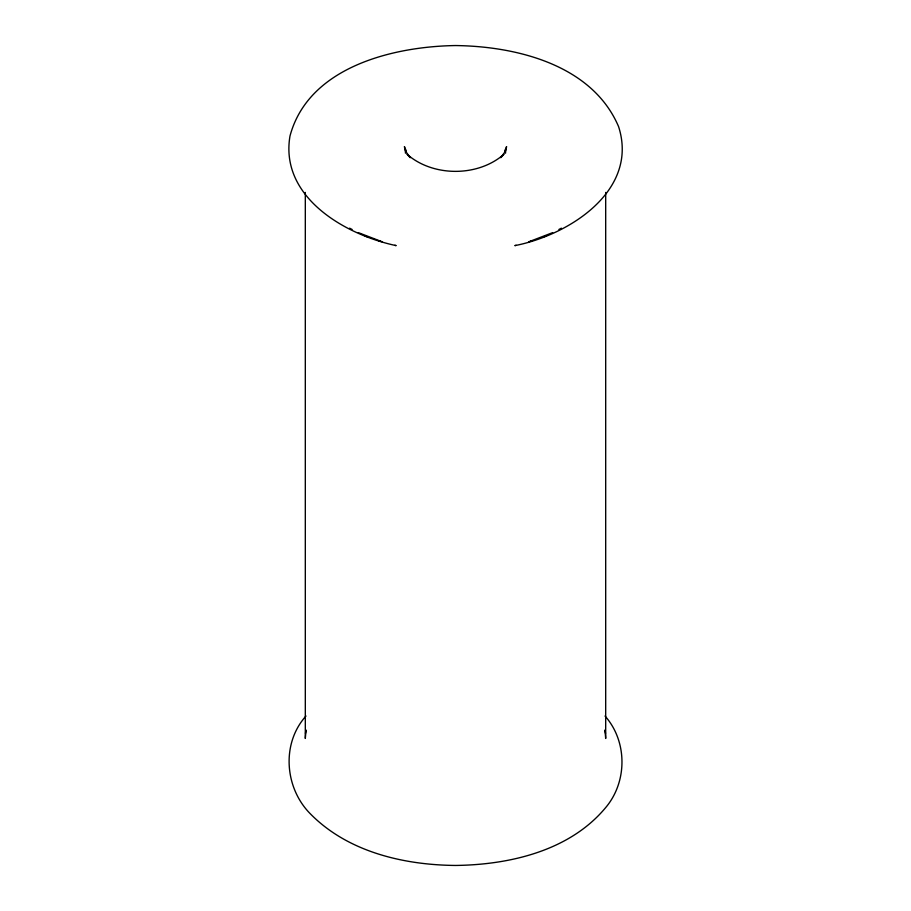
<?xml version="1.0" encoding="UTF-8"?>
<svg xmlns="http://www.w3.org/2000/svg" width="911" height="911" viewBox="0 0 911 911"><rect width="100%" height="100%" fill="white"/><g stroke="black" fill="none" stroke-linecap="round" stroke-linejoin="round"><path stroke-width="1.37" d="M405.441 153.185L405.441 148.937L405.68 151.761L404.416 146.625L406.374 152.319L410.235 157.694L407.035 154.255C433.044 177.064 477.956 177.064 503.965 154.255L500.765 157.694L504.626 152.319L506.584 146.625L505.32 151.761L505.559 148.937L505.559 153.185M305.47 733.457L306.039 729.973L305.31 738.468L305.31 192.437M305.982 716.023C280.987 743.74 284.733 788.573 310.81 814.286C348.275 852.058 403.835 864.983 455.5 865.45C510.262 864.79 571.288 850.521 607.068 805.882C627.508 780.044 626.996 740.757 605.018 716.023M558.887 229.481L561.392 228.171M552.658 232.635L528.596 241.859M516.161 245.287L514.84 245.617C568.487 235.266 639.123 190.832 618.603 126.675C592.344 64.897 516.605 46.302 455.5 45.55C393.051 46.507 308.476 66.913 289.994 136.001C279.506 197.209 345.326 234.879 396.16 245.617L394.839 245.287M543.571 236.837L545.905 236.04M530.225 241.449L532.206 240.777M378.794 240.777L380.775 241.449M365.095 236.04L367.429 236.837M382.404 241.859L358.342 232.635M349.608 228.171L352.113 229.481M605.53 733.457L604.961 729.973L605.69 738.468L605.69 192.437"/></g></svg>
